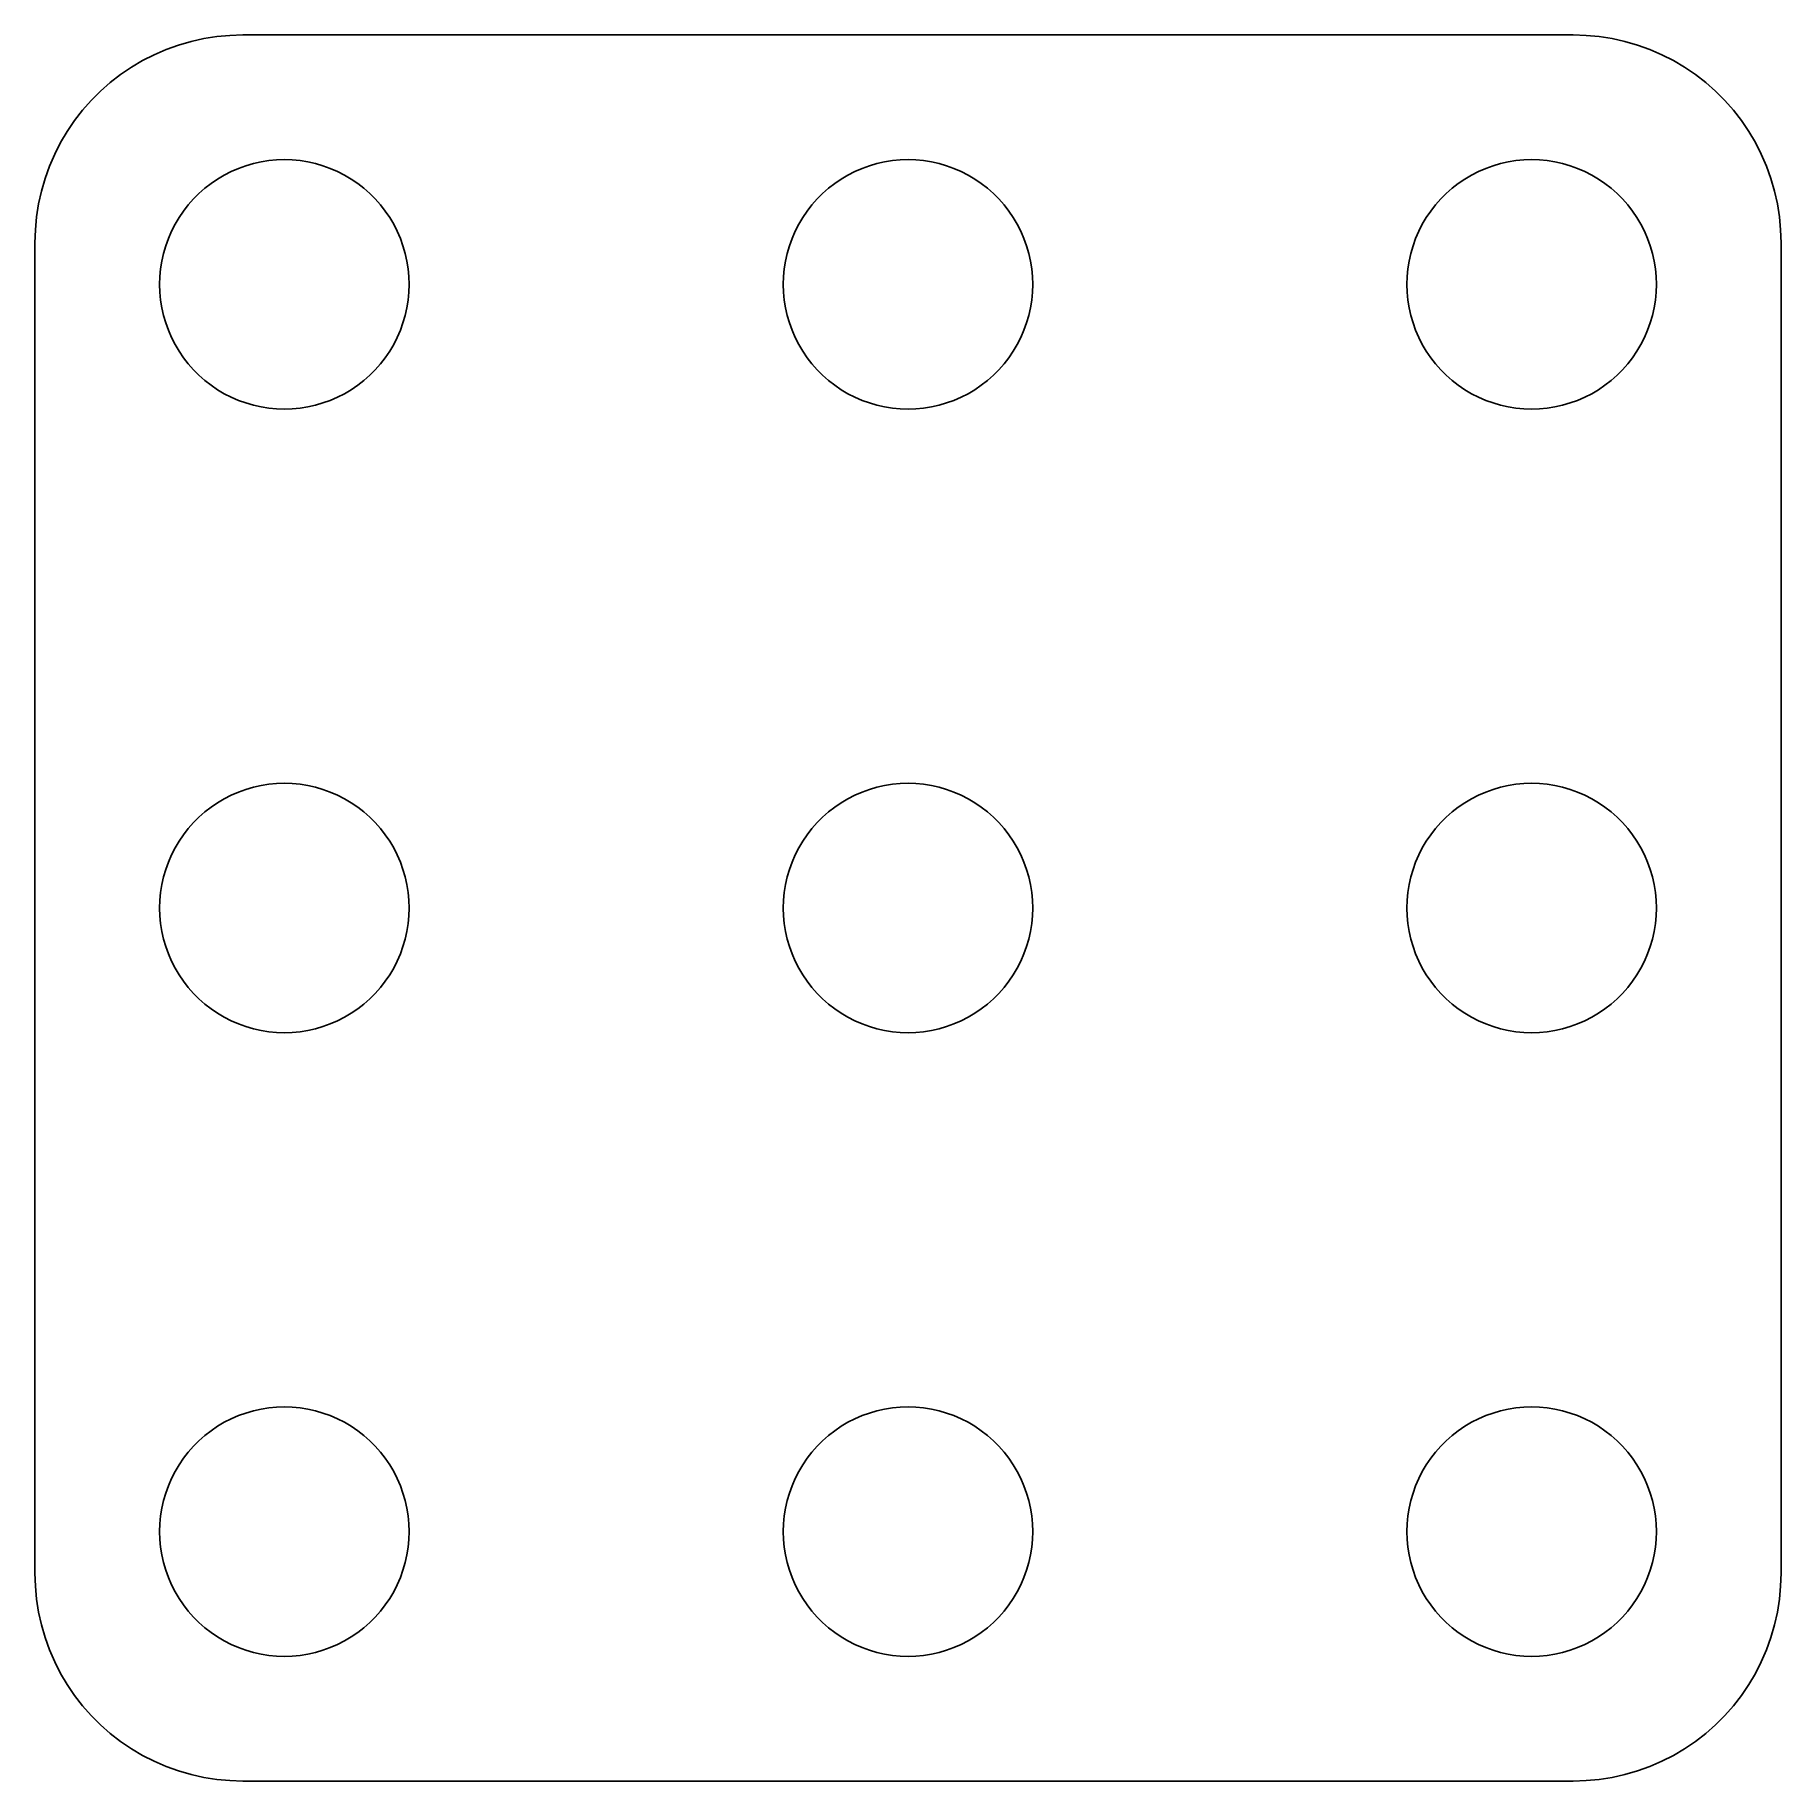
# Model space of a CAD drawing. Header units: metres. Extents: x -21 to 21, y -21 to 21.
import ezdxf

# ---------------------------------------------------------------- set-up
doc = ezdxf.new("R2010")
doc.units = ezdxf.units.M

msp = doc.modelspace()

# ---------------------------------------------------------------- linework, layer by layer
for p, q in [((-16, 21), (-16.3139, 20.9901)), ((16, 21), (-16, 21)), ((16.3139, 20.9901), (16, 21)), ((-17.8406, 20.6489), (-18.1289, 20.5241)), ((-17.5451, 20.7553), (-17.8406, 20.6489)), ((-17.2435, 20.8429), (-17.5451, 20.7553)), ((-16.9369, 20.9114), (-17.2435, 20.8429)), ((-16.6267, 20.9606), (-16.9369, 20.9114)), ((-16.3139, 20.9901), (-16.6267, 20.9606)), ((16.6267, 20.9606), (16.3139, 20.9901)), ((16.9369, 20.9114), (16.6267, 20.9606)), ((17.2435, 20.8429), (16.9369, 20.9114)), ((17.5451, 20.7553), (17.2435, 20.8429)), ((17.8406, 20.6489), (17.5451, 20.7553)), ((18.1289, 20.5241), (17.8406, 20.6489)), ((-18.6791, 20.2216), (-18.9389, 20.0451)), ((-18.4088, 20.3815), (-18.6791, 20.2216)), ((-18.1289, 20.5241), (-18.4088, 20.3815)), ((18.4088, 20.3815), (18.1289, 20.5241)), ((18.6791, 20.2216), (18.4088, 20.3815)), ((18.9389, 20.0451), (18.6791, 20.2216)), ((-19.1871, 19.8526), (-19.4227, 19.6448)), ((-18.9389, 20.0451), (-19.1871, 19.8526)), ((19.1871, 19.8526), (18.9389, 20.0451)), ((19.4227, 19.6448), (19.1871, 19.8526)), ((-19.6448, 19.4227), (-19.8526, 19.1871)), ((-19.4227, 19.6448), (-19.6448, 19.4227)), ((19.6448, 19.4227), (19.4227, 19.6448)), ((19.8526, 19.1871), (19.6448, 19.4227)), ((-20.0451, 18.9389), (-20.2216, 18.6791)), ((-19.8526, 19.1871), (-20.0451, 18.9389)), ((20.0451, 18.9389), (19.8526, 19.1871)), ((20.2216, 18.6791), (20.0451, 18.9389)), ((-20.2216, 18.6791), (-20.3815, 18.4088)), ((20.3815, 18.4088), (20.2216, 18.6791)), ((-20.5241, 18.1289), (-20.6489, 17.8406)), ((-20.3815, 18.4088), (-20.5241, 18.1289)), ((20.5241, 18.1289), (20.3815, 18.4088)), ((20.6489, 17.8406), (20.5241, 18.1289)), ((-20.6489, 17.8406), (-20.7553, 17.5451)), ((-16.4453, 17.6289), (-16.2773, 17.7145)), ((-16.2773, 17.7145), (-16.1044, 17.7893)), ((-16.1044, 17.7893), (-15.927, 17.8532)), ((-15.927, 17.8532), (-15.7461, 17.9057)), ((-15.7461, 17.9057), (-15.5621, 17.9469)), ((-15.5621, 17.9469), (-15.376, 17.9763)), ((-15.376, 17.9763), (-15.1884, 17.9941)), ((-15.1884, 17.9941), (-15, 18)), ((-15, 18), (-14.8116, 17.9941)), ((-14.8116, 17.9941), (-14.624, 17.9763)), ((-14.624, 17.9763), (-14.4379, 17.9469)), ((-14.4379, 17.9469), (-14.2539, 17.9057)), ((-14.2539, 17.9057), (-14.0729, 17.8532)), ((-14.0729, 17.8532), (-13.8956, 17.7893)), ((-13.8956, 17.7893), (-13.7227, 17.7145)), ((-13.7227, 17.7145), (-13.5547, 17.6289)), ((-1.44525, 17.6289), (-1.27733, 17.7145)), ((-1.27733, 17.7145), (-1.10437, 17.7893)), ((-1.10437, 17.7893), (-0.927048, 17.8532)), ((-0.927048, 17.8532), (-0.746063, 17.9057)), ((-0.746063, 17.9057), (-0.562134, 17.9469)), ((-0.562134, 17.9469), (-0.375992, 17.9763)), ((-0.375992, 17.9763), (-0.18837, 17.9941)), ((-0.18837, 17.9941), (0, 18)), ((0, 18), (0.18837, 17.9941)), ((0.18837, 17.9941), (0.375992, 17.9763)), ((0.375992, 17.9763), (0.562134, 17.9469)), ((0.562134, 17.9469), (0.746063, 17.9057)), ((0.746063, 17.9057), (0.927048, 17.8532)), ((0.927048, 17.8532), (1.10437, 17.7893)), ((1.10437, 17.7893), (1.27733, 17.7145)), ((1.27733, 17.7145), (1.44525, 17.6289)), ((13.5547, 17.6289), (13.7227, 17.7145)), ((13.7227, 17.7145), (13.8956, 17.7893)), ((13.8956, 17.7893), (14.0729, 17.8532)), ((14.0729, 17.8532), (14.2539, 17.9057)), ((14.2539, 17.9057), (14.4379, 17.9469)), ((14.4379, 17.9469), (14.624, 17.9763)), ((14.624, 17.9763), (14.8116, 17.9941)), ((14.8116, 17.9941), (15, 18)), ((15, 18), (15.1884, 17.9941)), ((15.1884, 17.9941), (15.376, 17.9763)), ((15.376, 17.9763), (15.5621, 17.9469)), ((15.5621, 17.9469), (15.7461, 17.9057)), ((15.7461, 17.9057), (15.927, 17.8532)), ((15.927, 17.8532), (16.1044, 17.7893)), ((16.1044, 17.7893), (16.2773, 17.7145)), ((16.2773, 17.7145), (16.4453, 17.6289)), ((20.7553, 17.5451), (20.6489, 17.8406)), ((-20.8429, 17.2435), (-20.9114, 16.9369)), ((-20.7553, 17.5451), (-20.8429, 17.2435)), ((-17.0536, 17.1869), (-16.9123, 17.3115)), ((-16.9123, 17.3115), (-16.7634, 17.427)), ((-16.7634, 17.427), (-16.6075, 17.533)), ((-16.6075, 17.533), (-16.4453, 17.6289)), ((-13.5547, 17.6289), (-13.3925, 17.533)), ((-13.3925, 17.533), (-13.2366, 17.427)), ((-13.2366, 17.427), (-13.0877, 17.3115)), ((-13.0877, 17.3115), (-12.9464, 17.1869)), ((-2.05363, 17.1869), (-1.91226, 17.3115)), ((-1.91226, 17.3115), (-1.76335, 17.427)), ((-1.76335, 17.427), (-1.60747, 17.533)), ((-1.60747, 17.533), (-1.44525, 17.6289)), ((1.44525, 17.6289), (1.60747, 17.533)), ((1.60747, 17.533), (1.76335, 17.427)), ((1.76335, 17.427), (1.91226, 17.3115)), ((1.91226, 17.3115), (2.05363, 17.1869)), ((12.9464, 17.1869), (13.0877, 17.3115)), ((13.0877, 17.3115), (13.2366, 17.427)), ((13.2366, 17.427), (13.3925, 17.533)), ((13.3925, 17.533), (13.5547, 17.6289)), ((16.4453, 17.6289), (16.6075, 17.533)), ((16.6075, 17.533), (16.7634, 17.427)), ((16.7634, 17.427), (16.9123, 17.3115)), ((16.9123, 17.3115), (17.0536, 17.1869)), ((20.8429, 17.2435), (20.7553, 17.5451)), ((20.9114, 16.9369), (20.8429, 17.2435)), ((-20.9114, 16.9369), (-20.9606, 16.6267)), ((-17.427, 16.7634), (-17.3115, 16.9123)), ((-17.3115, 16.9123), (-17.1869, 17.0536)), ((-17.1869, 17.0536), (-17.0536, 17.1869)), ((-12.9464, 17.1869), (-12.8131, 17.0536)), ((-12.8131, 17.0536), (-12.6884, 16.9123)), ((-12.6884, 16.9123), (-12.5729, 16.7634)), ((-2.42705, 16.7634), (-2.31154, 16.9123)), ((-2.31154, 16.9123), (-2.1869, 17.0536)), ((-2.1869, 17.0536), (-2.05363, 17.1869)), ((2.05363, 17.1869), (2.1869, 17.0536)), ((2.1869, 17.0536), (2.31154, 16.9123)), ((2.31154, 16.9123), (2.42705, 16.7634)), ((12.5729, 16.7634), (12.6884, 16.9123)), ((12.6884, 16.9123), (12.8131, 17.0536)), ((12.8131, 17.0536), (12.9464, 17.1869)), ((17.0536, 17.1869), (17.1869, 17.0536)), ((17.1869, 17.0536), (17.3115, 16.9123)), ((17.3115, 16.9123), (17.427, 16.7634)), ((20.9606, 16.6267), (20.9114, 16.9369)), ((-20.9606, 16.6267), (-20.9901, 16.3139)), ((-17.7145, 16.2773), (-17.6289, 16.4453)), ((-17.6289, 16.4453), (-17.533, 16.6075)), ((-17.533, 16.6075), (-17.427, 16.7634)), ((-12.5729, 16.7634), (-12.467, 16.6075)), ((-12.467, 16.6075), (-12.3711, 16.4453)), ((-12.3711, 16.4453), (-12.2855, 16.2773)), ((-2.71448, 16.2773), (-2.62891, 16.4453)), ((-2.62891, 16.4453), (-2.53297, 16.6075)), ((-2.53297, 16.6075), (-2.42705, 16.7634)), ((2.42705, 16.7634), (2.53297, 16.6075)), ((2.53297, 16.6075), (2.62891, 16.4453)), ((2.62891, 16.4453), (2.71448, 16.2773)), ((12.2855, 16.2773), (12.3711, 16.4453)), ((12.3711, 16.4453), (12.467, 16.6075)), ((12.467, 16.6075), (12.5729, 16.7634)), ((17.427, 16.7634), (17.533, 16.6075)), ((17.533, 16.6075), (17.6289, 16.4453)), ((17.6289, 16.4453), (17.7145, 16.2773)), ((20.9901, 16.3139), (20.9606, 16.6267)), ((-20.9901, 16.3139), (-21, 16)), ((-21, 16), (-21, -16)), ((-17.8532, 15.927), (-17.7893, 16.1044)), ((-17.7893, 16.1044), (-17.7145, 16.2773)), ((-12.2855, 16.2773), (-12.2107, 16.1044)), ((-12.2107, 16.1044), (-12.1468, 15.927)), ((-2.85316, 15.927), (-2.78932, 16.1044)), ((-2.78932, 16.1044), (-2.71448, 16.2773)), ((2.71448, 16.2773), (2.78932, 16.1044)), ((2.78932, 16.1044), (2.85316, 15.927)), ((12.1468, 15.927), (12.2107, 16.1044)), ((12.2107, 16.1044), (12.2855, 16.2773)), ((17.7145, 16.2773), (17.7893, 16.1044)), ((17.7893, 16.1044), (17.8532, 15.927)), ((21, 16), (20.9901, 16.3139)), ((21, -16), (21, 16)), ((-17.9763, 15.376), (-17.9469, 15.5621)), ((-17.9469, 15.5621), (-17.9057, 15.7461)), ((-17.9057, 15.7461), (-17.8532, 15.927)), ((-12.1468, 15.927), (-12.0942, 15.7461)), ((-12.0942, 15.7461), (-12.0531, 15.5621)), ((-12.0531, 15.5621), (-12.0237, 15.376)), ((-2.97633, 15.376), (-2.94685, 15.5621)), ((-2.94685, 15.5621), (-2.90575, 15.7461)), ((-2.90575, 15.7461), (-2.85316, 15.927)), ((2.85316, 15.927), (2.90575, 15.7461)), ((2.90575, 15.7461), (2.94685, 15.5621)), ((2.94685, 15.5621), (2.97633, 15.376)), ((12.0237, 15.376), (12.0531, 15.5621)), ((12.0531, 15.5621), (12.0942, 15.7461)), ((12.0942, 15.7461), (12.1468, 15.927)), ((17.8532, 15.927), (17.9057, 15.7461)), ((17.9057, 15.7461), (17.9469, 15.5621)), ((17.9469, 15.5621), (17.9763, 15.376)), ((-18, 15), (-17.9941, 15.1884)), ((-17.9941, 15.1884), (-17.9763, 15.376)), ((-12.0237, 15.376), (-12.0059, 15.1884)), ((-12.0059, 15.1884), (-12, 15)), ((-3, 15), (-2.99408, 15.1884)), ((-2.99408, 15.1884), (-2.97633, 15.376)), ((2.97633, 15.376), (2.99408, 15.1884)), ((2.99408, 15.1884), (3, 15)), ((12, 15), (12.0059, 15.1884)), ((12.0059, 15.1884), (12.0237, 15.376)), ((17.9763, 15.376), (17.9941, 15.1884)), ((17.9941, 15.1884), (18, 15)), ((-17.9941, 14.8116), (-18, 15)), ((-17.9763, 14.624), (-17.9941, 14.8116)), ((-12.0059, 14.8116), (-12.0237, 14.624)), ((-12, 15), (-12.0059, 14.8116)), ((-2.99408, 14.8116), (-3, 15)), ((-2.97633, 14.624), (-2.99408, 14.8116)), ((2.99408, 14.8116), (2.97633, 14.624)), ((3, 15), (2.99408, 14.8116)), ((12.0059, 14.8116), (12, 15)), ((12.0237, 14.624), (12.0059, 14.8116)), ((17.9941, 14.8116), (17.9763, 14.624)), ((18, 15), (17.9941, 14.8116)), ((-17.9469, 14.4379), (-17.9763, 14.624)), ((-17.9057, 14.2539), (-17.9469, 14.4379)), ((-12.0531, 14.4379), (-12.0942, 14.2539)), ((-12.0237, 14.624), (-12.0531, 14.4379)), ((-2.94685, 14.4379), (-2.97633, 14.624)), ((-2.90575, 14.2539), (-2.94685, 14.4379)), ((2.94685, 14.4379), (2.90575, 14.2539)), ((2.97633, 14.624), (2.94685, 14.4379)), ((12.0531, 14.4379), (12.0237, 14.624)), ((12.0942, 14.2539), (12.0531, 14.4379)), ((17.9469, 14.4379), (17.9057, 14.2539)), ((17.9763, 14.624), (17.9469, 14.4379)), ((-17.8532, 14.0729), (-17.9057, 14.2539)), ((-17.7893, 13.8956), (-17.8532, 14.0729)), ((-17.7145, 13.7227), (-17.7893, 13.8956)), ((-12.2107, 13.8956), (-12.2855, 13.7227)), ((-12.1468, 14.0729), (-12.2107, 13.8956)), ((-12.0942, 14.2539), (-12.1468, 14.0729)), ((-2.85316, 14.0729), (-2.90575, 14.2539)), ((-2.78932, 13.8956), (-2.85316, 14.0729)), ((-2.71448, 13.7227), (-2.78932, 13.8956)), ((2.78932, 13.8956), (2.71448, 13.7227)), ((2.85316, 14.0729), (2.78932, 13.8956)), ((2.90575, 14.2539), (2.85316, 14.0729)), ((12.1468, 14.0729), (12.0942, 14.2539)), ((12.2107, 13.8956), (12.1468, 14.0729)), ((12.2855, 13.7227), (12.2107, 13.8956)), ((17.7893, 13.8956), (17.7145, 13.7227)), ((17.8532, 14.0729), (17.7893, 13.8956)), ((17.9057, 14.2539), (17.8532, 14.0729)), ((-17.6289, 13.5547), (-17.7145, 13.7227)), ((-17.533, 13.3925), (-17.6289, 13.5547)), ((-12.3711, 13.5547), (-12.467, 13.3925)), ((-12.2855, 13.7227), (-12.3711, 13.5547)), ((-2.62891, 13.5547), (-2.71448, 13.7227)), ((-2.53297, 13.3925), (-2.62891, 13.5547)), ((2.62891, 13.5547), (2.53297, 13.3925)), ((2.71448, 13.7227), (2.62891, 13.5547)), ((12.3711, 13.5547), (12.2855, 13.7227)), ((12.467, 13.3925), (12.3711, 13.5547)), ((17.6289, 13.5547), (17.533, 13.3925)), ((17.7145, 13.7227), (17.6289, 13.5547)), ((-17.427, 13.2366), (-17.533, 13.3925)), ((-17.3115, 13.0877), (-17.427, 13.2366)), ((-17.1869, 12.9464), (-17.3115, 13.0877)), ((-12.6884, 13.0877), (-12.8131, 12.9464)), ((-12.5729, 13.2366), (-12.6884, 13.0877)), ((-12.467, 13.3925), (-12.5729, 13.2366)), ((-2.42705, 13.2366), (-2.53297, 13.3925)), ((-2.31154, 13.0877), (-2.42705, 13.2366)), ((-2.1869, 12.9464), (-2.31154, 13.0877)), ((2.31154, 13.0877), (2.1869, 12.9464)), ((2.42705, 13.2366), (2.31154, 13.0877)), ((2.53297, 13.3925), (2.42705, 13.2366)), ((12.5729, 13.2366), (12.467, 13.3925)), ((12.6884, 13.0877), (12.5729, 13.2366)), ((12.8131, 12.9464), (12.6884, 13.0877)), ((17.3115, 13.0877), (17.1869, 12.9464)), ((17.427, 13.2366), (17.3115, 13.0877)), ((17.533, 13.3925), (17.427, 13.2366)), ((-17.0536, 12.8131), (-17.1869, 12.9464)), ((-16.9123, 12.6884), (-17.0536, 12.8131)), ((-16.7634, 12.5729), (-16.9123, 12.6884)), ((-13.0877, 12.6884), (-13.2366, 12.5729)), ((-12.9464, 12.8131), (-13.0877, 12.6884)), ((-12.8131, 12.9464), (-12.9464, 12.8131)), ((-2.05363, 12.8131), (-2.1869, 12.9464)), ((-1.91226, 12.6884), (-2.05363, 12.8131)), ((-1.76335, 12.5729), (-1.91226, 12.6884)), ((1.91226, 12.6884), (1.76335, 12.5729)), ((2.05363, 12.8131), (1.91226, 12.6884)), ((2.1869, 12.9464), (2.05363, 12.8131)), ((12.9464, 12.8131), (12.8131, 12.9464)), ((13.0877, 12.6884), (12.9464, 12.8131)), ((13.2366, 12.5729), (13.0877, 12.6884)), ((16.9123, 12.6884), (16.7634, 12.5729)), ((17.0536, 12.8131), (16.9123, 12.6884)), ((17.1869, 12.9464), (17.0536, 12.8131)), ((-16.6075, 12.467), (-16.7634, 12.5729)), ((-16.4453, 12.3711), (-16.6075, 12.467)), ((-16.2773, 12.2855), (-16.4453, 12.3711)), ((-16.1044, 12.2107), (-16.2773, 12.2855)), ((-15.927, 12.1468), (-16.1044, 12.2107)), ((-13.8956, 12.2107), (-14.0729, 12.1468)), ((-13.7227, 12.2855), (-13.8956, 12.2107)), ((-13.5547, 12.3711), (-13.7227, 12.2855)), ((-13.3925, 12.467), (-13.5547, 12.3711)), ((-13.2366, 12.5729), (-13.3925, 12.467)), ((-1.60747, 12.467), (-1.76335, 12.5729)), ((-1.44525, 12.3711), (-1.60747, 12.467)), ((-1.27733, 12.2855), (-1.44525, 12.3711)), ((-1.10437, 12.2107), (-1.27733, 12.2855)), ((-0.927048, 12.1468), (-1.10437, 12.2107)), ((1.10437, 12.2107), (0.927048, 12.1468)), ((1.27733, 12.2855), (1.10437, 12.2107)), ((1.44525, 12.3711), (1.27733, 12.2855)), ((1.60747, 12.467), (1.44525, 12.3711)), ((1.76335, 12.5729), (1.60747, 12.467)), ((13.3925, 12.467), (13.2366, 12.5729)), ((13.5547, 12.3711), (13.3925, 12.467)), ((13.7227, 12.2855), (13.5547, 12.3711)), ((13.8956, 12.2107), (13.7227, 12.2855)), ((14.0729, 12.1468), (13.8956, 12.2107)), ((16.1044, 12.2107), (15.927, 12.1468)), ((16.2773, 12.2855), (16.1044, 12.2107)), ((16.4453, 12.3711), (16.2773, 12.2855)), ((16.6075, 12.467), (16.4453, 12.3711)), ((16.7634, 12.5729), (16.6075, 12.467)), ((-15.7461, 12.0942), (-15.927, 12.1468)), ((-15.5621, 12.0531), (-15.7461, 12.0942)), ((-15.376, 12.0237), (-15.5621, 12.0531)), ((-15.1884, 12.0059), (-15.376, 12.0237)), ((-15, 12), (-15.1884, 12.0059)), ((-14.8116, 12.0059), (-15, 12)), ((-14.624, 12.0237), (-14.8116, 12.0059)), ((-14.4379, 12.0531), (-14.624, 12.0237)), ((-14.2539, 12.0942), (-14.4379, 12.0531)), ((-14.0729, 12.1468), (-14.2539, 12.0942)), ((-0.746063, 12.0942), (-0.927048, 12.1468)), ((-0.562134, 12.0531), (-0.746063, 12.0942)), ((-0.375992, 12.0237), (-0.562134, 12.0531)), ((-0.18837, 12.0059), (-0.375992, 12.0237)), ((0, 12), (-0.18837, 12.0059)), ((0.18837, 12.0059), (0, 12)), ((0.375992, 12.0237), (0.18837, 12.0059)), ((0.562134, 12.0531), (0.375992, 12.0237)), ((0.746063, 12.0942), (0.562134, 12.0531)), ((0.927048, 12.1468), (0.746063, 12.0942)), ((14.2539, 12.0942), (14.0729, 12.1468)), ((14.4379, 12.0531), (14.2539, 12.0942)), ((14.624, 12.0237), (14.4379, 12.0531)), ((14.8116, 12.0059), (14.624, 12.0237)), ((15, 12), (14.8116, 12.0059)), ((15.1884, 12.0059), (15, 12)), ((15.376, 12.0237), (15.1884, 12.0059)), ((15.5621, 12.0531), (15.376, 12.0237)), ((15.7461, 12.0942), (15.5621, 12.0531)), ((15.927, 12.1468), (15.7461, 12.0942)), ((-15.7461, 2.90575), (-15.5621, 2.94685)), ((-15.5621, 2.94685), (-15.376, 2.97633)), ((-15.376, 2.97633), (-15.1884, 2.99408)), ((-15.1884, 2.99408), (-15, 3)), ((-15, 3), (-14.8116, 2.99408)), ((-14.8116, 2.99408), (-14.624, 2.97633)), ((-14.624, 2.97633), (-14.4379, 2.94685)), ((-14.4379, 2.94685), (-14.2539, 2.90575)), ((-0.746063, 2.90575), (-0.562134, 2.94685)), ((-0.562134, 2.94685), (-0.375992, 2.97633)), ((-0.375992, 2.97633), (-0.18837, 2.99408)), ((-0.18837, 2.99408), (0, 3)), ((0, 3), (0.18837, 2.99408)), ((0.18837, 2.99408), (0.375992, 2.97633)), ((0.375992, 2.97633), (0.562134, 2.94685)), ((0.562134, 2.94685), (0.746063, 2.90575)), ((14.2539, 2.90575), (14.4379, 2.94685)), ((14.4379, 2.94685), (14.624, 2.97633)), ((14.624, 2.97633), (14.8116, 2.99408)), ((14.8116, 2.99408), (15, 3)), ((15, 3), (15.1884, 2.99408)), ((15.1884, 2.99408), (15.376, 2.97633)), ((15.376, 2.97633), (15.5621, 2.94685)), ((15.5621, 2.94685), (15.7461, 2.90575)), ((-16.7634, 2.42705), (-16.6075, 2.53297)), ((-16.6075, 2.53297), (-16.4453, 2.62891)), ((-16.4453, 2.62891), (-16.2773, 2.71448)), ((-16.2773, 2.71448), (-16.1044, 2.78932)), ((-16.1044, 2.78932), (-15.927, 2.85316)), ((-15.927, 2.85316), (-15.7461, 2.90575)), ((-14.2539, 2.90575), (-14.0729, 2.85316)), ((-14.0729, 2.85316), (-13.8956, 2.78932)), ((-13.8956, 2.78932), (-13.7227, 2.71448)), ((-13.7227, 2.71448), (-13.5547, 2.62891)), ((-13.5547, 2.62891), (-13.3925, 2.53297)), ((-13.3925, 2.53297), (-13.2366, 2.42705)), ((-1.76335, 2.42705), (-1.60747, 2.53297)), ((-1.60747, 2.53297), (-1.44525, 2.62891)), ((-1.44525, 2.62891), (-1.27733, 2.71448)), ((-1.27733, 2.71448), (-1.10437, 2.78932)), ((-1.10437, 2.78932), (-0.927048, 2.85316)), ((-0.927048, 2.85316), (-0.746063, 2.90575)), ((0.746063, 2.90575), (0.927048, 2.85316)), ((0.927048, 2.85316), (1.10437, 2.78932)), ((1.10437, 2.78932), (1.27733, 2.71448)), ((1.27733, 2.71448), (1.44525, 2.62891)), ((1.44525, 2.62891), (1.60747, 2.53297)), ((1.60747, 2.53297), (1.76335, 2.42705)), ((13.2366, 2.42705), (13.3925, 2.53297)), ((13.3925, 2.53297), (13.5547, 2.62891)), ((13.5547, 2.62891), (13.7227, 2.71448)), ((13.7227, 2.71448), (13.8956, 2.78932)), ((13.8956, 2.78932), (14.0729, 2.85316)), ((14.0729, 2.85316), (14.2539, 2.90575)), ((15.7461, 2.90575), (15.927, 2.85316)), ((15.927, 2.85316), (16.1044, 2.78932)), ((16.1044, 2.78932), (16.2773, 2.71448)), ((16.2773, 2.71448), (16.4453, 2.62891)), ((16.4453, 2.62891), (16.6075, 2.53297)), ((16.6075, 2.53297), (16.7634, 2.42705)), ((-17.1869, 2.05363), (-17.0536, 2.1869)), ((-17.0536, 2.1869), (-16.9123, 2.31154)), ((-16.9123, 2.31154), (-16.7634, 2.42705)), ((-13.2366, 2.42705), (-13.0877, 2.31154)), ((-13.0877, 2.31154), (-12.9464, 2.1869)), ((-12.9464, 2.1869), (-12.8131, 2.05363)), ((-2.1869, 2.05363), (-2.05363, 2.1869)), ((-2.05363, 2.1869), (-1.91226, 2.31154)), ((-1.91226, 2.31154), (-1.76335, 2.42705)), ((1.76335, 2.42705), (1.91226, 2.31154)), ((1.91226, 2.31154), (2.05363, 2.1869)), ((2.05363, 2.1869), (2.1869, 2.05363)), ((12.8131, 2.05363), (12.9464, 2.1869)), ((12.9464, 2.1869), (13.0877, 2.31154)), ((13.0877, 2.31154), (13.2366, 2.42705)), ((16.7634, 2.42705), (16.9123, 2.31154)), ((16.9123, 2.31154), (17.0536, 2.1869)), ((17.0536, 2.1869), (17.1869, 2.05363)), ((-17.533, 1.60747), (-17.427, 1.76335)), ((-17.427, 1.76335), (-17.3115, 1.91226)), ((-17.3115, 1.91226), (-17.1869, 2.05363)), ((-12.8131, 2.05363), (-12.6884, 1.91226)), ((-12.6884, 1.91226), (-12.5729, 1.76335)), ((-12.5729, 1.76335), (-12.467, 1.60747)), ((-2.53297, 1.60747), (-2.42705, 1.76335)), ((-2.42705, 1.76335), (-2.31154, 1.91226)), ((-2.31154, 1.91226), (-2.1869, 2.05363)), ((2.1869, 2.05363), (2.31154, 1.91226)), ((2.31154, 1.91226), (2.42705, 1.76335)), ((2.42705, 1.76335), (2.53297, 1.60747)), ((12.467, 1.60747), (12.5729, 1.76335)), ((12.5729, 1.76335), (12.6884, 1.91226)), ((12.6884, 1.91226), (12.8131, 2.05363)), ((17.1869, 2.05363), (17.3115, 1.91226)), ((17.3115, 1.91226), (17.427, 1.76335)), ((17.427, 1.76335), (17.533, 1.60747)), ((-17.7893, 1.10437), (-17.7145, 1.27733)), ((-17.7145, 1.27733), (-17.6289, 1.44525)), ((-17.6289, 1.44525), (-17.533, 1.60747)), ((-12.467, 1.60747), (-12.3711, 1.44525)), ((-12.3711, 1.44525), (-12.2855, 1.27733)), ((-12.2855, 1.27733), (-12.2107, 1.10437)), ((-2.78932, 1.10437), (-2.71448, 1.27733)), ((-2.71448, 1.27733), (-2.62891, 1.44525)), ((-2.62891, 1.44525), (-2.53297, 1.60747)), ((2.53297, 1.60747), (2.62891, 1.44525)), ((2.62891, 1.44525), (2.71448, 1.27733)), ((2.71448, 1.27733), (2.78932, 1.10437)), ((12.2107, 1.10437), (12.2855, 1.27733)), ((12.2855, 1.27733), (12.3711, 1.44525)), ((12.3711, 1.44525), (12.467, 1.60747)), ((17.533, 1.60747), (17.6289, 1.44525)), ((17.6289, 1.44525), (17.7145, 1.27733)), ((17.7145, 1.27733), (17.7893, 1.10437)), ((-17.9057, 0.746063), (-17.8532, 0.927048)), ((-17.8532, 0.927048), (-17.7893, 1.10437)), ((-12.2107, 1.10437), (-12.1468, 0.927048)), ((-12.1468, 0.927048), (-12.0942, 0.746063)), ((-2.90575, 0.746063), (-2.85316, 0.927048)), ((-2.85316, 0.927048), (-2.78932, 1.10437)), ((2.78932, 1.10437), (2.85316, 0.927048)), ((2.85316, 0.927048), (2.90575, 0.746063)), ((12.0942, 0.746063), (12.1468, 0.927048)), ((12.1468, 0.927048), (12.2107, 1.10437)), ((17.7893, 1.10437), (17.8532, 0.927048)), ((17.8532, 0.927048), (17.9057, 0.746063)), ((-17.9763, 0.375992), (-17.9469, 0.562134)), ((-17.9469, 0.562134), (-17.9057, 0.746063)), ((-12.0942, 0.746063), (-12.0531, 0.562134)), ((-12.0531, 0.562134), (-12.0237, 0.375992)), ((-2.97633, 0.375992), (-2.94685, 0.562134)), ((-2.94685, 0.562134), (-2.90575, 0.746063)), ((2.90575, 0.746063), (2.94685, 0.562134)), ((2.94685, 0.562134), (2.97633, 0.375992)), ((12.0237, 0.375992), (12.0531, 0.562134)), ((12.0531, 0.562134), (12.0942, 0.746063)), ((17.9057, 0.746063), (17.9469, 0.562134)), ((17.9469, 0.562134), (17.9763, 0.375992)), ((-18, 0), (-17.9941, 0.18837)), ((-17.9941, -0.18837), (-18, 0)), ((-17.9941, 0.18837), (-17.9763, 0.375992)), ((-12.0237, 0.375992), (-12.0059, 0.18837)), ((-12.0059, 0.18837), (-12, 0)), ((-12, 0), (-12.0059, -0.18837)), ((-3, 0), (-2.99408, 0.18837)), ((-2.99408, -0.18837), (-3, 0)), ((-2.99408, 0.18837), (-2.97633, 0.375992)), ((2.97633, 0.375992), (2.99408, 0.18837)), ((2.99408, 0.18837), (3, 0)), ((3, 0), (2.99408, -0.18837)), ((12, 0), (12.0059, 0.18837)), ((12.0059, -0.18837), (12, 0)), ((12.0059, 0.18837), (12.0237, 0.375992)), ((17.9763, 0.375992), (17.9941, 0.18837)), ((17.9941, 0.18837), (18, 0)), ((18, 0), (17.9941, -0.18837)), ((-17.9763, -0.375992), (-17.9941, -0.18837)), ((-17.9469, -0.562134), (-17.9763, -0.375992)), ((-12.0237, -0.375992), (-12.0531, -0.562134)), ((-12.0059, -0.18837), (-12.0237, -0.375992)), ((-2.97633, -0.375992), (-2.99408, -0.18837)), ((-2.94685, -0.562134), (-2.97633, -0.375992)), ((2.97633, -0.375992), (2.94685, -0.562134)), ((2.99408, -0.18837), (2.97633, -0.375992)), ((12.0237, -0.375992), (12.0059, -0.18837)), ((12.0531, -0.562134), (12.0237, -0.375992)), ((17.9763, -0.375992), (17.9469, -0.562134)), ((17.9941, -0.18837), (17.9763, -0.375992)), ((-17.9057, -0.746063), (-17.9469, -0.562134)), ((-17.8532, -0.927048), (-17.9057, -0.746063)), ((-12.0942, -0.746063), (-12.1468, -0.927048)), ((-12.0531, -0.562134), (-12.0942, -0.746063)), ((-2.90575, -0.746063), (-2.94685, -0.562134)), ((-2.85316, -0.927048), (-2.90575, -0.746063)), ((2.90575, -0.746063), (2.85316, -0.927048)), ((2.94685, -0.562134), (2.90575, -0.746063)), ((12.0942, -0.746063), (12.0531, -0.562134)), ((12.1468, -0.927048), (12.0942, -0.746063)), ((17.9057, -0.746063), (17.8532, -0.927048)), ((17.9469, -0.562134), (17.9057, -0.746063)), ((-17.7893, -1.10437), (-17.8532, -0.927048)), ((-17.7145, -1.27733), (-17.7893, -1.10437)), ((-12.2107, -1.10437), (-12.2855, -1.27733)), ((-12.1468, -0.927048), (-12.2107, -1.10437)), ((-2.78932, -1.10437), (-2.85316, -0.927048)), ((-2.71448, -1.27733), (-2.78932, -1.10437)), ((2.78932, -1.10437), (2.71448, -1.27733)), ((2.85316, -0.927048), (2.78932, -1.10437)), ((12.2107, -1.10437), (12.1468, -0.927048)), ((12.2855, -1.27733), (12.2107, -1.10437)), ((17.7893, -1.10437), (17.7145, -1.27733)), ((17.8532, -0.927048), (17.7893, -1.10437)), ((-17.6289, -1.44525), (-17.7145, -1.27733)), ((-17.533, -1.60747), (-17.6289, -1.44525)), ((-17.427, -1.76335), (-17.533, -1.60747)), ((-12.467, -1.60747), (-12.5729, -1.76335)), ((-12.3711, -1.44525), (-12.467, -1.60747)), ((-12.2855, -1.27733), (-12.3711, -1.44525)), ((-2.62891, -1.44525), (-2.71448, -1.27733)), ((-2.53297, -1.60747), (-2.62891, -1.44525)), ((-2.42705, -1.76335), (-2.53297, -1.60747)), ((2.53297, -1.60747), (2.42705, -1.76335)), ((2.62891, -1.44525), (2.53297, -1.60747)), ((2.71448, -1.27733), (2.62891, -1.44525)), ((12.3711, -1.44525), (12.2855, -1.27733)), ((12.467, -1.60747), (12.3711, -1.44525)), ((12.5729, -1.76335), (12.467, -1.60747)), ((17.533, -1.60747), (17.427, -1.76335)), ((17.6289, -1.44525), (17.533, -1.60747)), ((17.7145, -1.27733), (17.6289, -1.44525)), ((-17.3115, -1.91226), (-17.427, -1.76335)), ((-17.1869, -2.05363), (-17.3115, -1.91226)), ((-17.0536, -2.1869), (-17.1869, -2.05363)), ((-12.8131, -2.05363), (-12.9464, -2.1869)), ((-12.6884, -1.91226), (-12.8131, -2.05363)), ((-12.5729, -1.76335), (-12.6884, -1.91226)), ((-2.31154, -1.91226), (-2.42705, -1.76335)), ((-2.1869, -2.05363), (-2.31154, -1.91226)), ((-2.05363, -2.1869), (-2.1869, -2.05363)), ((2.1869, -2.05363), (2.05363, -2.1869)), ((2.31154, -1.91226), (2.1869, -2.05363)), ((2.42705, -1.76335), (2.31154, -1.91226)), ((12.6884, -1.91226), (12.5729, -1.76335)), ((12.8131, -2.05363), (12.6884, -1.91226)), ((12.9464, -2.1869), (12.8131, -2.05363)), ((17.1869, -2.05363), (17.0536, -2.1869)), ((17.3115, -1.91226), (17.1869, -2.05363)), ((17.427, -1.76335), (17.3115, -1.91226)), ((-16.9123, -2.31154), (-17.0536, -2.1869)), ((-16.7634, -2.42705), (-16.9123, -2.31154)), ((-16.6075, -2.53297), (-16.7634, -2.42705)), ((-13.2366, -2.42705), (-13.3925, -2.53297)), ((-13.0877, -2.31154), (-13.2366, -2.42705)), ((-12.9464, -2.1869), (-13.0877, -2.31154)), ((-1.91226, -2.31154), (-2.05363, -2.1869)), ((-1.76335, -2.42705), (-1.91226, -2.31154)), ((-1.60747, -2.53297), (-1.76335, -2.42705)), ((1.76335, -2.42705), (1.60747, -2.53297)), ((1.91226, -2.31154), (1.76335, -2.42705)), ((2.05363, -2.1869), (1.91226, -2.31154)), ((13.0877, -2.31154), (12.9464, -2.1869)), ((13.2366, -2.42705), (13.0877, -2.31154)), ((13.3925, -2.53297), (13.2366, -2.42705)), ((16.7634, -2.42705), (16.6075, -2.53297)), ((16.9123, -2.31154), (16.7634, -2.42705)), ((17.0536, -2.1869), (16.9123, -2.31154)), ((-16.4453, -2.62891), (-16.6075, -2.53297)), ((-16.2773, -2.71448), (-16.4453, -2.62891)), ((-16.1044, -2.78932), (-16.2773, -2.71448)), ((-15.927, -2.85316), (-16.1044, -2.78932)), ((-15.7461, -2.90575), (-15.927, -2.85316)), ((-15.5621, -2.94685), (-15.7461, -2.90575)), ((-14.2539, -2.90575), (-14.4379, -2.94685)), ((-14.0729, -2.85316), (-14.2539, -2.90575)), ((-13.8956, -2.78932), (-14.0729, -2.85316)), ((-13.7227, -2.71448), (-13.8956, -2.78932)), ((-13.5547, -2.62891), (-13.7227, -2.71448)), ((-13.3925, -2.53297), (-13.5547, -2.62891)), ((-1.44525, -2.62891), (-1.60747, -2.53297)), ((-1.27733, -2.71448), (-1.44525, -2.62891)), ((-1.10437, -2.78932), (-1.27733, -2.71448)), ((-0.927048, -2.85316), (-1.10437, -2.78932)), ((-0.746063, -2.90575), (-0.927048, -2.85316)), ((-0.562134, -2.94685), (-0.746063, -2.90575)), ((0.746063, -2.90575), (0.562134, -2.94685)), ((0.927048, -2.85316), (0.746063, -2.90575)), ((1.10437, -2.78932), (0.927048, -2.85316)), ((1.27733, -2.71448), (1.10437, -2.78932)), ((1.44525, -2.62891), (1.27733, -2.71448)), ((1.60747, -2.53297), (1.44525, -2.62891)), ((13.5547, -2.62891), (13.3925, -2.53297)), ((13.7227, -2.71448), (13.5547, -2.62891)), ((13.8956, -2.78932), (13.7227, -2.71448)), ((14.0729, -2.85316), (13.8956, -2.78932)), ((14.2539, -2.90575), (14.0729, -2.85316)), ((14.4379, -2.94685), (14.2539, -2.90575)), ((15.7461, -2.90575), (15.5621, -2.94685)), ((15.927, -2.85316), (15.7461, -2.90575)), ((16.1044, -2.78932), (15.927, -2.85316)), ((16.2773, -2.71448), (16.1044, -2.78932)), ((16.4453, -2.62891), (16.2773, -2.71448)), ((16.6075, -2.53297), (16.4453, -2.62891)), ((-15.376, -2.97633), (-15.5621, -2.94685)), ((-15.1884, -2.99408), (-15.376, -2.97633)), ((-15, -3), (-15.1884, -2.99408)), ((-14.8116, -2.99408), (-15, -3)), ((-14.624, -2.97633), (-14.8116, -2.99408)), ((-14.4379, -2.94685), (-14.624, -2.97633)), ((-0.375992, -2.97633), (-0.562134, -2.94685)), ((-0.18837, -2.99408), (-0.375992, -2.97633)), ((0, -3), (-0.18837, -2.99408)), ((0.18837, -2.99408), (0, -3)), ((0.375992, -2.97633), (0.18837, -2.99408)), ((0.562134, -2.94685), (0.375992, -2.97633)), ((14.624, -2.97633), (14.4379, -2.94685)), ((14.8116, -2.99408), (14.624, -2.97633)), ((15, -3), (14.8116, -2.99408)), ((15.1884, -2.99408), (15, -3)), ((15.376, -2.97633), (15.1884, -2.99408)), ((15.5621, -2.94685), (15.376, -2.97633)), ((-16.1044, -12.2107), (-15.927, -12.1468)), ((-15.927, -12.1468), (-15.7461, -12.0942)), ((-15.7461, -12.0942), (-15.5621, -12.0531)), ((-15.5621, -12.0531), (-15.376, -12.0237)), ((-15.376, -12.0237), (-15.1884, -12.0059)), ((-15.1884, -12.0059), (-15, -12)), ((-15, -12), (-14.8116, -12.0059)), ((-14.8116, -12.0059), (-14.624, -12.0237)), ((-14.624, -12.0237), (-14.4379, -12.0531)), ((-14.4379, -12.0531), (-14.2539, -12.0942)), ((-14.2539, -12.0942), (-14.0729, -12.1468)), ((-14.0729, -12.1468), (-13.8956, -12.2107)), ((-1.10437, -12.2107), (-0.927048, -12.1468)), ((-0.927048, -12.1468), (-0.746063, -12.0942)), ((-0.746063, -12.0942), (-0.562134, -12.0531)), ((-0.562134, -12.0531), (-0.375992, -12.0237)), ((-0.375992, -12.0237), (-0.18837, -12.0059)), ((-0.18837, -12.0059), (0, -12)), ((0, -12), (0.18837, -12.0059)), ((0.18837, -12.0059), (0.375992, -12.0237)), ((0.375992, -12.0237), (0.562134, -12.0531)), ((0.562134, -12.0531), (0.746063, -12.0942)), ((0.746063, -12.0942), (0.927048, -12.1468)), ((0.927048, -12.1468), (1.10437, -12.2107)), ((13.8956, -12.2107), (14.0729, -12.1468)), ((14.0729, -12.1468), (14.2539, -12.0942)), ((14.2539, -12.0942), (14.4379, -12.0531)), ((14.4379, -12.0531), (14.624, -12.0237)), ((14.624, -12.0237), (14.8116, -12.0059)), ((14.8116, -12.0059), (15, -12)), ((15, -12), (15.1884, -12.0059)), ((15.1884, -12.0059), (15.376, -12.0237)), ((15.376, -12.0237), (15.5621, -12.0531)), ((15.5621, -12.0531), (15.7461, -12.0942)), ((15.7461, -12.0942), (15.927, -12.1468)), ((15.927, -12.1468), (16.1044, -12.2107)), ((-16.9123, -12.6884), (-16.7634, -12.5729)), ((-16.7634, -12.5729), (-16.6075, -12.467)), ((-16.6075, -12.467), (-16.4453, -12.3711)), ((-16.4453, -12.3711), (-16.2773, -12.2855)), ((-16.2773, -12.2855), (-16.1044, -12.2107)), ((-13.8956, -12.2107), (-13.7227, -12.2855)), ((-13.7227, -12.2855), (-13.5547, -12.3711)), ((-13.5547, -12.3711), (-13.3925, -12.467)), ((-13.3925, -12.467), (-13.2366, -12.5729)), ((-13.2366, -12.5729), (-13.0877, -12.6884)), ((-1.91226, -12.6884), (-1.76335, -12.5729)), ((-1.76335, -12.5729), (-1.60747, -12.467)), ((-1.60747, -12.467), (-1.44525, -12.3711)), ((-1.44525, -12.3711), (-1.27733, -12.2855)), ((-1.27733, -12.2855), (-1.10437, -12.2107)), ((1.10437, -12.2107), (1.27733, -12.2855)), ((1.27733, -12.2855), (1.44525, -12.3711)), ((1.44525, -12.3711), (1.60747, -12.467)), ((1.60747, -12.467), (1.76335, -12.5729)), ((1.76335, -12.5729), (1.91226, -12.6884)), ((13.0877, -12.6884), (13.2366, -12.5729)), ((13.2366, -12.5729), (13.3925, -12.467)), ((13.3925, -12.467), (13.5547, -12.3711)), ((13.5547, -12.3711), (13.7227, -12.2855)), ((13.7227, -12.2855), (13.8956, -12.2107)), ((16.1044, -12.2107), (16.2773, -12.2855)), ((16.2773, -12.2855), (16.4453, -12.3711)), ((16.4453, -12.3711), (16.6075, -12.467)), ((16.6075, -12.467), (16.7634, -12.5729)), ((16.7634, -12.5729), (16.9123, -12.6884)), ((-17.3115, -13.0877), (-17.1869, -12.9464)), ((-17.1869, -12.9464), (-17.0536, -12.8131)), ((-17.0536, -12.8131), (-16.9123, -12.6884)), ((-13.0877, -12.6884), (-12.9464, -12.8131)), ((-12.9464, -12.8131), (-12.8131, -12.9464)), ((-12.8131, -12.9464), (-12.6884, -13.0877)), ((-2.31154, -13.0877), (-2.1869, -12.9464)), ((-2.1869, -12.9464), (-2.05363, -12.8131)), ((-2.05363, -12.8131), (-1.91226, -12.6884)), ((1.91226, -12.6884), (2.05363, -12.8131)), ((2.05363, -12.8131), (2.1869, -12.9464)), ((2.1869, -12.9464), (2.31154, -13.0877)), ((12.6884, -13.0877), (12.8131, -12.9464)), ((12.8131, -12.9464), (12.9464, -12.8131)), ((12.9464, -12.8131), (13.0877, -12.6884)), ((16.9123, -12.6884), (17.0536, -12.8131)), ((17.0536, -12.8131), (17.1869, -12.9464)), ((17.1869, -12.9464), (17.3115, -13.0877)), ((-17.6289, -13.5547), (-17.533, -13.3925)), ((-17.533, -13.3925), (-17.427, -13.2366)), ((-17.427, -13.2366), (-17.3115, -13.0877)), ((-12.6884, -13.0877), (-12.5729, -13.2366)), ((-12.5729, -13.2366), (-12.467, -13.3925)), ((-12.467, -13.3925), (-12.3711, -13.5547)), ((-2.62891, -13.5547), (-2.53297, -13.3925)), ((-2.53297, -13.3925), (-2.42705, -13.2366)), ((-2.42705, -13.2366), (-2.31154, -13.0877)), ((2.31154, -13.0877), (2.42705, -13.2366)), ((2.42705, -13.2366), (2.53297, -13.3925)), ((2.53297, -13.3925), (2.62891, -13.5547)), ((12.3711, -13.5547), (12.467, -13.3925)), ((12.467, -13.3925), (12.5729, -13.2366)), ((12.5729, -13.2366), (12.6884, -13.0877)), ((17.3115, -13.0877), (17.427, -13.2366)), ((17.427, -13.2366), (17.533, -13.3925)), ((17.533, -13.3925), (17.6289, -13.5547)), ((-17.7893, -13.8956), (-17.7145, -13.7227)), ((-17.7145, -13.7227), (-17.6289, -13.5547)), ((-12.3711, -13.5547), (-12.2855, -13.7227)), ((-12.2855, -13.7227), (-12.2107, -13.8956)), ((-2.78932, -13.8956), (-2.71448, -13.7227)), ((-2.71448, -13.7227), (-2.62891, -13.5547)), ((2.62891, -13.5547), (2.71448, -13.7227)), ((2.71448, -13.7227), (2.78932, -13.8956)), ((12.2107, -13.8956), (12.2855, -13.7227)), ((12.2855, -13.7227), (12.3711, -13.5547)), ((17.6289, -13.5547), (17.7145, -13.7227)), ((17.7145, -13.7227), (17.7893, -13.8956)), ((-17.9469, -14.4379), (-17.9057, -14.2539)), ((-17.9057, -14.2539), (-17.8532, -14.0729)), ((-17.8532, -14.0729), (-17.7893, -13.8956)), ((-12.2107, -13.8956), (-12.1468, -14.0729)), ((-12.1468, -14.0729), (-12.0942, -14.2539)), ((-12.0942, -14.2539), (-12.0531, -14.4379)), ((-2.94685, -14.4379), (-2.90575, -14.2539)), ((-2.90575, -14.2539), (-2.85316, -14.0729)), ((-2.85316, -14.0729), (-2.78932, -13.8956)), ((2.78932, -13.8956), (2.85316, -14.0729)), ((2.85316, -14.0729), (2.90575, -14.2539)), ((2.90575, -14.2539), (2.94685, -14.4379)), ((12.0531, -14.4379), (12.0942, -14.2539)), ((12.0942, -14.2539), (12.1468, -14.0729)), ((12.1468, -14.0729), (12.2107, -13.8956)), ((17.7893, -13.8956), (17.8532, -14.0729)), ((17.8532, -14.0729), (17.9057, -14.2539)), ((17.9057, -14.2539), (17.9469, -14.4379)), ((-17.9941, -14.8116), (-17.9763, -14.624)), ((-17.9763, -14.624), (-17.9469, -14.4379)), ((-12.0531, -14.4379), (-12.0237, -14.624)), ((-12.0237, -14.624), (-12.0059, -14.8116)), ((-2.99408, -14.8116), (-2.97633, -14.624)), ((-2.97633, -14.624), (-2.94685, -14.4379)), ((2.94685, -14.4379), (2.97633, -14.624)), ((2.97633, -14.624), (2.99408, -14.8116)), ((12.0059, -14.8116), (12.0237, -14.624)), ((12.0237, -14.624), (12.0531, -14.4379)), ((17.9469, -14.4379), (17.9763, -14.624)), ((17.9763, -14.624), (17.9941, -14.8116)), ((-18, -15), (-17.9941, -14.8116)), ((-17.9941, -15.1884), (-18, -15)), ((-12.0059, -14.8116), (-12, -15)), ((-12, -15), (-12.0059, -15.1884)), ((-3, -15), (-2.99408, -14.8116)), ((-2.99408, -15.1884), (-3, -15)), ((2.99408, -14.8116), (3, -15)), ((3, -15), (2.99408, -15.1884)), ((12, -15), (12.0059, -14.8116)), ((12.0059, -15.1884), (12, -15)), ((17.9941, -14.8116), (18, -15)), ((18, -15), (17.9941, -15.1884)), ((-17.9763, -15.376), (-17.9941, -15.1884)), ((-17.9469, -15.5621), (-17.9763, -15.376)), ((-12.0237, -15.376), (-12.0531, -15.5621)), ((-12.0059, -15.1884), (-12.0237, -15.376)), ((-2.97633, -15.376), (-2.99408, -15.1884)), ((-2.94685, -15.5621), (-2.97633, -15.376)), ((2.97633, -15.376), (2.94685, -15.5621)), ((2.99408, -15.1884), (2.97633, -15.376)), ((12.0237, -15.376), (12.0059, -15.1884)), ((12.0531, -15.5621), (12.0237, -15.376)), ((17.9763, -15.376), (17.9469, -15.5621)), ((17.9941, -15.1884), (17.9763, -15.376)), ((-17.9057, -15.7461), (-17.9469, -15.5621)), ((-17.8532, -15.927), (-17.9057, -15.7461)), ((-17.7893, -16.1044), (-17.8532, -15.927)), ((-12.1468, -15.927), (-12.2107, -16.1044)), ((-12.0942, -15.7461), (-12.1468, -15.927)), ((-12.0531, -15.5621), (-12.0942, -15.7461)), ((-2.90575, -15.7461), (-2.94685, -15.5621)), ((-2.85316, -15.927), (-2.90575, -15.7461)), ((-2.78932, -16.1044), (-2.85316, -15.927)), ((2.85316, -15.927), (2.78932, -16.1044)), ((2.90575, -15.7461), (2.85316, -15.927)), ((2.94685, -15.5621), (2.90575, -15.7461)), ((12.0942, -15.7461), (12.0531, -15.5621)), ((12.1468, -15.927), (12.0942, -15.7461)), ((12.2107, -16.1044), (12.1468, -15.927)), ((17.8532, -15.927), (17.7893, -16.1044)), ((17.9057, -15.7461), (17.8532, -15.927)), ((17.9469, -15.5621), (17.9057, -15.7461)), ((-21, -16), (-20.9901, -16.3139)), ((-20.9901, -16.3139), (-20.9606, -16.6267)), ((-17.7145, -16.2773), (-17.7893, -16.1044)), ((-17.6289, -16.4453), (-17.7145, -16.2773)), ((-12.2855, -16.2773), (-12.3711, -16.4453)), ((-12.2107, -16.1044), (-12.2855, -16.2773)), ((-2.71448, -16.2773), (-2.78932, -16.1044)), ((-2.62891, -16.4453), (-2.71448, -16.2773)), ((2.71448, -16.2773), (2.62891, -16.4453)), ((2.78932, -16.1044), (2.71448, -16.2773)), ((12.2855, -16.2773), (12.2107, -16.1044)), ((12.3711, -16.4453), (12.2855, -16.2773)), ((17.7145, -16.2773), (17.6289, -16.4453)), ((17.7893, -16.1044), (17.7145, -16.2773)), ((20.9606, -16.6267), (20.9901, -16.3139)), ((20.9901, -16.3139), (21, -16)), ((-20.9606, -16.6267), (-20.9114, -16.9369)), ((-17.533, -16.6075), (-17.6289, -16.4453)), ((-17.427, -16.7634), (-17.533, -16.6075)), ((-17.3115, -16.9123), (-17.427, -16.7634)), ((-12.5729, -16.7634), (-12.6884, -16.9123)), ((-12.467, -16.6075), (-12.5729, -16.7634)), ((-12.3711, -16.4453), (-12.467, -16.6075)), ((-2.53297, -16.6075), (-2.62891, -16.4453)), ((-2.42705, -16.7634), (-2.53297, -16.6075)), ((-2.31154, -16.9123), (-2.42705, -16.7634)), ((2.42705, -16.7634), (2.31154, -16.9123)), ((2.53297, -16.6075), (2.42705, -16.7634)), ((2.62891, -16.4453), (2.53297, -16.6075)), ((12.467, -16.6075), (12.3711, -16.4453)), ((12.5729, -16.7634), (12.467, -16.6075)), ((12.6884, -16.9123), (12.5729, -16.7634)), ((17.427, -16.7634), (17.3115, -16.9123)), ((17.533, -16.6075), (17.427, -16.7634)), ((17.6289, -16.4453), (17.533, -16.6075)), ((20.9114, -16.9369), (20.9606, -16.6267)), ((-20.9114, -16.9369), (-20.8429, -17.2435)), ((-17.1869, -17.0536), (-17.3115, -16.9123)), ((-17.0536, -17.1869), (-17.1869, -17.0536)), ((-16.9123, -17.3115), (-17.0536, -17.1869)), ((-12.9464, -17.1869), (-13.0877, -17.3115)), ((-12.8131, -17.0536), (-12.9464, -17.1869)), ((-12.6884, -16.9123), (-12.8131, -17.0536)), ((-2.1869, -17.0536), (-2.31154, -16.9123)), ((-2.05363, -17.1869), (-2.1869, -17.0536)), ((-1.91226, -17.3115), (-2.05363, -17.1869)), ((2.05363, -17.1869), (1.91226, -17.3115)), ((2.1869, -17.0536), (2.05363, -17.1869)), ((2.31154, -16.9123), (2.1869, -17.0536)), ((12.8131, -17.0536), (12.6884, -16.9123)), ((12.9464, -17.1869), (12.8131, -17.0536)), ((13.0877, -17.3115), (12.9464, -17.1869)), ((17.0536, -17.1869), (16.9123, -17.3115)), ((17.1869, -17.0536), (17.0536, -17.1869)), ((17.3115, -16.9123), (17.1869, -17.0536)), ((20.8429, -17.2435), (20.9114, -16.9369)), ((-20.8429, -17.2435), (-20.7553, -17.5451)), ((-20.7553, -17.5451), (-20.6489, -17.8406)), ((-16.7634, -17.427), (-16.9123, -17.3115)), ((-16.6075, -17.533), (-16.7634, -17.427)), ((-16.4453, -17.6289), (-16.6075, -17.533)), ((-16.2773, -17.7145), (-16.4453, -17.6289)), ((-13.5547, -17.6289), (-13.7227, -17.7145)), ((-13.3925, -17.533), (-13.5547, -17.6289)), ((-13.2366, -17.427), (-13.3925, -17.533)), ((-13.0877, -17.3115), (-13.2366, -17.427)), ((-1.76335, -17.427), (-1.91226, -17.3115)), ((-1.60747, -17.533), (-1.76335, -17.427)), ((-1.44525, -17.6289), (-1.60747, -17.533)), ((-1.27733, -17.7145), (-1.44525, -17.6289)), ((1.44525, -17.6289), (1.27733, -17.7145)), ((1.60747, -17.533), (1.44525, -17.6289)), ((1.76335, -17.427), (1.60747, -17.533)), ((1.91226, -17.3115), (1.76335, -17.427)), ((13.2366, -17.427), (13.0877, -17.3115)), ((13.3925, -17.533), (13.2366, -17.427)), ((13.5547, -17.6289), (13.3925, -17.533)), ((13.7227, -17.7145), (13.5547, -17.6289)), ((16.4453, -17.6289), (16.2773, -17.7145)), ((16.6075, -17.533), (16.4453, -17.6289)), ((16.7634, -17.427), (16.6075, -17.533)), ((16.9123, -17.3115), (16.7634, -17.427)), ((20.6489, -17.8406), (20.7553, -17.5451)), ((20.7553, -17.5451), (20.8429, -17.2435)), ((-20.6489, -17.8406), (-20.5241, -18.1289)), ((-16.1044, -17.7893), (-16.2773, -17.7145)), ((-15.927, -17.8532), (-16.1044, -17.7893)), ((-15.7461, -17.9057), (-15.927, -17.8532)), ((-15.5621, -17.9469), (-15.7461, -17.9057)), ((-15.376, -17.9763), (-15.5621, -17.9469)), ((-15.1884, -17.9941), (-15.376, -17.9763)), ((-15, -18), (-15.1884, -17.9941)), ((-14.8116, -17.9941), (-15, -18)), ((-14.624, -17.9763), (-14.8116, -17.9941)), ((-14.4379, -17.9469), (-14.624, -17.9763)), ((-14.2539, -17.9057), (-14.4379, -17.9469)), ((-14.0729, -17.8532), (-14.2539, -17.9057)), ((-13.8956, -17.7893), (-14.0729, -17.8532)), ((-13.7227, -17.7145), (-13.8956, -17.7893)), ((-1.10437, -17.7893), (-1.27733, -17.7145)), ((-0.927048, -17.8532), (-1.10437, -17.7893)), ((-0.746063, -17.9057), (-0.927048, -17.8532)), ((-0.562134, -17.9469), (-0.746063, -17.9057)), ((-0.375992, -17.9763), (-0.562134, -17.9469)), ((-0.18837, -17.9941), (-0.375992, -17.9763)), ((0, -18), (-0.18837, -17.9941)), ((0.18837, -17.9941), (0, -18)), ((0.375992, -17.9763), (0.18837, -17.9941)), ((0.562134, -17.9469), (0.375992, -17.9763)), ((0.746063, -17.9057), (0.562134, -17.9469)), ((0.927048, -17.8532), (0.746063, -17.9057)), ((1.10437, -17.7893), (0.927048, -17.8532)), ((1.27733, -17.7145), (1.10437, -17.7893)), ((13.8956, -17.7893), (13.7227, -17.7145)), ((14.0729, -17.8532), (13.8956, -17.7893)), ((14.2539, -17.9057), (14.0729, -17.8532)), ((14.4379, -17.9469), (14.2539, -17.9057)), ((14.624, -17.9763), (14.4379, -17.9469)), ((14.8116, -17.9941), (14.624, -17.9763)), ((15, -18), (14.8116, -17.9941)), ((15.1884, -17.9941), (15, -18)), ((15.376, -17.9763), (15.1884, -17.9941)), ((15.5621, -17.9469), (15.376, -17.9763)), ((15.7461, -17.9057), (15.5621, -17.9469)), ((15.927, -17.8532), (15.7461, -17.9057)), ((16.1044, -17.7893), (15.927, -17.8532)), ((16.2773, -17.7145), (16.1044, -17.7893)), ((20.5241, -18.1289), (20.6489, -17.8406)), ((-20.5241, -18.1289), (-20.3815, -18.4088)), ((-20.3815, -18.4088), (-20.2216, -18.6791)), ((20.2216, -18.6791), (20.3815, -18.4088)), ((20.3815, -18.4088), (20.5241, -18.1289)), ((-20.2216, -18.6791), (-20.0451, -18.9389)), ((20.0451, -18.9389), (20.2216, -18.6791)), ((-20.0451, -18.9389), (-19.8526, -19.1871)), ((-19.8526, -19.1871), (-19.6448, -19.4227)), ((19.6448, -19.4227), (19.8526, -19.1871)), ((19.8526, -19.1871), (20.0451, -18.9389)), ((-19.6448, -19.4227), (-19.4227, -19.6448)), ((-19.4227, -19.6448), (-19.1871, -19.8526)), ((19.1871, -19.8526), (19.4227, -19.6448)), ((19.4227, -19.6448), (19.6448, -19.4227)), ((-19.1871, -19.8526), (-18.9389, -20.0451)), ((-18.9389, -20.0451), (-18.6791, -20.2216)), ((18.6791, -20.2216), (18.9389, -20.0451)), ((18.9389, -20.0451), (19.1871, -19.8526)), ((-18.6791, -20.2216), (-18.4088, -20.3815)), ((-18.4088, -20.3815), (-18.1289, -20.5241)), ((-18.1289, -20.5241), (-17.8406, -20.6489)), ((17.8406, -20.6489), (18.1289, -20.5241)), ((18.1289, -20.5241), (18.4088, -20.3815)), ((18.4088, -20.3815), (18.6791, -20.2216)), ((-17.8406, -20.6489), (-17.5451, -20.7553)), ((-17.5451, -20.7553), (-17.2435, -20.8429)), ((-17.2435, -20.8429), (-16.9369, -20.9114)), ((-16.9369, -20.9114), (-16.6267, -20.9606)), ((-16.6267, -20.9606), (-16.3139, -20.9901)), ((-16.3139, -20.9901), (-16, -21)), ((-16, -21), (16, -21)), ((16, -21), (16.3139, -20.9901)), ((16.3139, -20.9901), (16.6267, -20.9606)), ((16.6267, -20.9606), (16.9369, -20.9114)), ((16.9369, -20.9114), (17.2435, -20.8429)), ((17.2435, -20.8429), (17.5451, -20.7553)), ((17.5451, -20.7553), (17.8406, -20.6489))]:
    msp.add_line(p, q)

doc.saveas('drawing.dxf')
